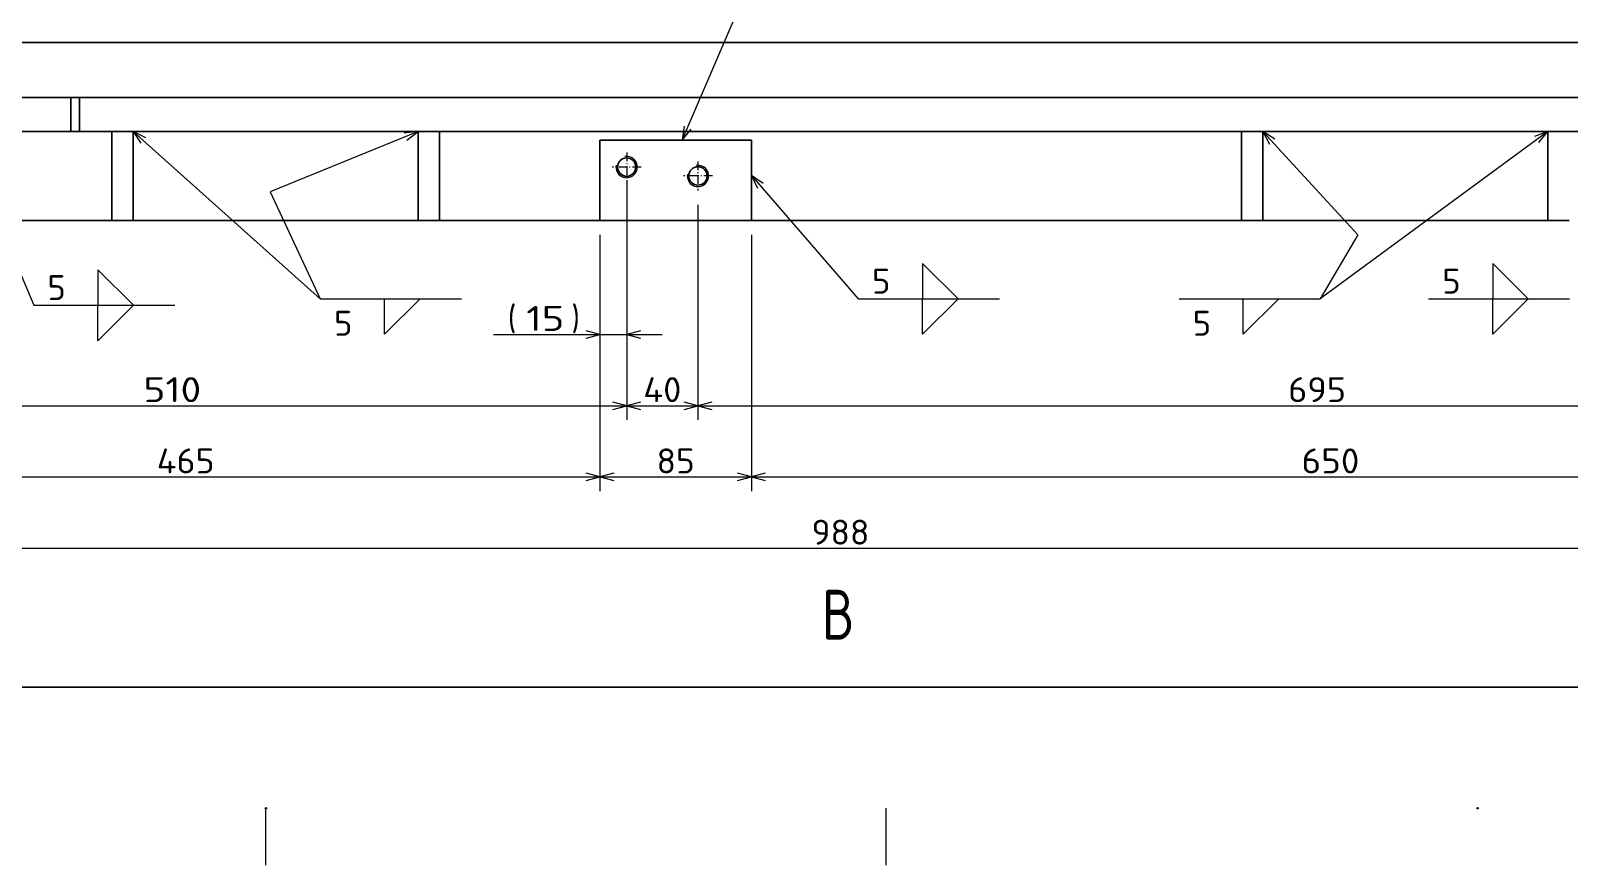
# Model space of a CAD drawing. Extents: x 0 to 1248, y -10 to 833.
# Drawn here: x 177 to 392.9, y 0 to 117.1 of the extents above; entities that cross this region are included whole.
import ezdxf
from ezdxf.enums import TextEntityAlignment as Align

# ---------------------------------------------------------------- set-up
doc = ezdxf.new("R2010")
doc.units = 0
doc.linetypes.add('DASHDOT', pattern=[18.5, 12, -3, 0.5, -3])
doc.layers.get('0').update_dxf_attribs({"lineweight": 13})
doc.styles.get("Standard").update_dxf_attribs({"font": 'isocp.shx'})
doc.dimstyles.get("Standard").update_dxf_attribs({"dimtxt": 2.5, "dimasz": 2.5, "dimexe": 1.25, "dimexo": 0.625, "dimtad": 1, "dimcen": 2.5, "dimadec": 0, "dimazin": 0, "dimtfac": 1, "dimtmove": 0, "dimatfit": 0, "dimfxl": 1, "dimarcsym": 0})

# ---------------------------------------------------------------- blocks, each defined once
blk = doc.blocks.new('*D80')
at = {"color": 7, "lineweight": 13}
for p, q in [((260.606155, 95.998495), (260.606155, 72.498495)), ((256.856155, 88.498495), (256.856155, 72.498495)), ((241.935558, 74.498495), (265.606155, 74.498495))]:
    blk.add_line(p, q, dxfattribs=at)
for points in [[(254.924305, 73.980857), (256.856155, 74.498495), (254.924305, 75.016134)], [(262.538008, 75.016134), (260.606155, 74.498495), (262.538008, 73.980857)]]:
    blk.add_lwpolyline(points, dxfattribs=at)
for s, p in [('(', (243.935558, 74.998495)), (')', (252.867786, 74.998495))]:
    blk.add_text(s, height=3.5, dxfattribs=at).set_placement(p)
at = {"color": 7, "lineweight": 13, "width": 0.868247}
blk.add_text('15', height=3.5, dxfattribs=at).set_placement((246.513596, 74.998495), (251.867783, 74.998495), align=Align.FIT)
blk = doc.blocks.new('*D94')
at = {"color": 7, "lineweight": 13}
for p, q in [((167.106155, 91.498495), (167.106155, 42.498495)), ((414.106155, 91.498495), (414.106155, 42.498495)), ((167.106155, 44.498495), (414.106155, 44.498495))]:
    blk.add_line(p, q, dxfattribs=at)
for points in [[(169.03801, 45.016135), (167.106155, 44.498495), (169.03801, 43.980856)], [(412.174301, 43.980856), (414.106155, 44.498495), (412.174301, 45.016135)]]:
    blk.add_lwpolyline(points, dxfattribs=at)
at = {"color": 7, "lineweight": 13, "width": 0.854609}
blk.add_text('988', height=3.5, dxfattribs=at).set_placement((286.546762, 44.998495), (294.665548, 44.998495), align=Align.FIT)
blk = doc.blocks.new('*D143')
at = {"color": 7, "lineweight": 13}
for p, q in [((140.606155, 88.498495), (140.606155, 52.498495)), ((256.856155, 88.498495), (256.856155, 52.498495)), ((140.606155, 54.498495), (256.856155, 54.498495))]:
    blk.add_line(p, q, dxfattribs=at)
for points in [[(142.53801, 55.016133), (140.606155, 54.498495), (142.53801, 53.980858)], [(254.924305, 53.980858), (256.856155, 54.498495), (254.924305, 55.016133)]]:
    blk.add_lwpolyline(points, dxfattribs=at)
at = {"color": 7, "lineweight": 13, "width": 0.854609}
blk.add_text('465', height=3.5, dxfattribs=at).set_placement((194.671761, 54.998495), (202.79055, 54.998495), align=Align.FIT)
blk = doc.blocks.new('*D144')
at = {"color": 7, "lineweight": 13}
for p, q in [((256.856155, 88.498495), (256.856155, 52.498495)), ((278.106155, 88.498495), (278.106155, 52.498495)), ((256.856155, 54.498495), (278.106155, 54.498495))]:
    blk.add_line(p, q, dxfattribs=at)
for points in [[(258.788008, 55.016133), (256.856155, 54.498495), (258.788008, 53.980858)], [(276.174304, 53.980858), (278.106155, 54.498495), (276.174304, 55.016133)]]:
    blk.add_lwpolyline(points, dxfattribs=at)
at = {"color": 7, "lineweight": 13, "width": 0.868247}
blk.add_text('85', height=3.5, dxfattribs=at).set_placement((264.80406, 54.998495), (270.158251, 54.998495), align=Align.FIT)
blk = doc.blocks.new('*D145')
at = {"color": 7, "lineweight": 13}
for p, q in [((278.106155, 88.498495), (278.106155, 52.498495)), ((440.606155, 88.498495), (440.606155, 52.498495)), ((278.106155, 54.498495), (440.606155, 54.498495))]:
    blk.add_line(p, q, dxfattribs=at)
for points in [[(280.038007, 55.016133), (278.106155, 54.498495), (280.038007, 53.980858)], [(438.674301, 53.980858), (440.606155, 54.498495), (438.674301, 55.016133)]]:
    blk.add_lwpolyline(points, dxfattribs=at)
at = {"color": 7, "lineweight": 13, "width": 0.854609}
blk.add_text('650', height=3.5, dxfattribs=at).set_placement((355.296761, 54.998495), (363.41555, 54.998495), align=Align.FIT)
blk = doc.blocks.new('*D151')
at = {"color": 7, "lineweight": 13}
for p, q in [((260.606155, 93.960995), (260.606155, 62.498495)), ((133.106155, 92.710995), (133.106155, 62.498495)), ((133.106155, 64.498495), (260.606155, 64.498495))]:
    blk.add_line(p, q, dxfattribs=at)
for points in [[(135.03801, 65.016133), (133.106155, 64.498495), (135.03801, 63.980858)], [(258.674303, 63.980858), (260.606155, 64.498495), (258.674303, 65.016133)]]:
    blk.add_lwpolyline(points, dxfattribs=at)
at = {"color": 7, "lineweight": 13, "width": 0.854609}
blk.add_text('510', height=3.5, dxfattribs=at).set_placement((192.796761, 64.998495), (200.91555, 64.998495), align=Align.FIT)
blk = doc.blocks.new('*D152')
at = {"color": 7, "lineweight": 13}
for p, q in [((260.606155, 93.960995), (260.606155, 62.498495)), ((270.606155, 92.710995), (270.606155, 62.498495)), ((260.606155, 64.498495), (270.606155, 64.498495))]:
    blk.add_line(p, q, dxfattribs=at)
for points in [[(262.538008, 65.016133), (260.606155, 64.498495), (262.538008, 63.980858)], [(268.674303, 63.980858), (270.606155, 64.498495), (268.674303, 65.016133)]]:
    blk.add_lwpolyline(points, dxfattribs=at)
at = {"color": 7, "lineweight": 13, "width": 0.868247}
blk.add_text('40', height=3.5, dxfattribs=at).set_placement((262.92906, 64.998495), (268.283251, 64.998495), align=Align.FIT)
blk = doc.blocks.new('*D153')
at = {"color": 7, "lineweight": 13}
for p, q in [((444.356155, 93.960995), (444.356155, 62.498495)), ((270.606155, 92.710995), (270.606155, 62.498495)), ((270.606155, 64.498495), (444.356155, 64.498495))]:
    blk.add_line(p, q, dxfattribs=at)
for points in [[(272.538008, 65.016133), (270.606155, 64.498495), (272.538008, 63.980858)], [(442.424301, 63.980858), (444.356155, 64.498495), (442.424301, 65.016133)]]:
    blk.add_lwpolyline(points, dxfattribs=at)
at = {"color": 7, "lineweight": 13, "width": 0.854609}
blk.add_text('695', height=3.5, dxfattribs=at).set_placement((353.421761, 64.998495), (361.54055, 64.998495), align=Align.FIT)

msp = doc.modelspace()

# ---------------------------------------------------------------- linework, layer by layer
at = {"color": 7, "lineweight": 13}
for p, q in [((268.4071, 101.7485), (279.3022, 127.1879)), ((167.1062, 102.9985), (177.404, 78.5966)), ((191.3577, 102.9985), (217.624, 79.4985)), ((389.8562, 102.9985), (357.8994, 79.4985)), ((278.1062, 96.8146), (293.1062, 79.4985)), ((177.404, 78.5966), (197.1972, 78.5966)), ((217.624, 79.4985), (237.4172, 79.4985)), ((293.1062, 79.4985), (312.8994, 79.4985)), ((338.1062, 79.4985), (357.8994, 79.4985)), ((373.1062, 79.4985), (392.8994, 79.4985)), ((210, 0), (210, 8)), ((297, 0), (297, 8))]:
    msp.add_line(p, q, dxfattribs=at)
at = {"color": 7, "lineweight": 25}
for p, q in [((463.1062, 115.4985), (118.1062, 115.4985)), ((463.1062, 115.4985), (118.1062, 115.4985)), ((147.6062, 107.7485), (182.6062, 107.7485)), ((182.6062, 107.7485), (183.8562, 107.7485)), ((182.6062, 107.7485), (182.6062, 102.9985)), ((188.8562, 107.7485), (183.8562, 107.7485)), ((183.8562, 107.7485), (183.8562, 102.9985)), ((188.8562, 107.7485), (392.3562, 107.7485)), ((397.3562, 107.7485), (392.3562, 107.7485)), ((147.6062, 102.9985), (182.6062, 102.9985)), ((167.1062, 102.9985), (188.3562, 102.9985)), ((182.6062, 102.9985), (183.8562, 102.9985)), ((188.8562, 102.9985), (183.8562, 102.9985)), ((188.3562, 102.9985), (191.3562, 102.9985)), ((188.3562, 90.4985), (188.3562, 102.9985)), ((188.3562, 102.9985), (188.3562, 90.4985)), ((188.8562, 102.9985), (392.3562, 102.9985)), ((191.3562, 90.4985), (191.3562, 102.9985)), ((231.3562, 102.9985), (234.3562, 102.9985)), ((231.3562, 90.4985), (231.3562, 102.9985)), ((234.3562, 90.4985), (234.3562, 102.9985)), ((346.8562, 102.9985), (234.3562, 102.9985)), ((234.3562, 102.9985), (234.3562, 90.4985)), ((278.1062, 101.7485), (256.8562, 101.7485)), ((256.8562, 101.7485), (256.8562, 90.4985)), ((278.1062, 90.4985), (278.1062, 101.7485)), ((349.8562, 102.9985), (346.8562, 102.9985)), ((346.8562, 102.9985), (346.8562, 90.4985)), ((346.8562, 102.9985), (346.8562, 90.4985)), ((349.8562, 102.9985), (349.8562, 90.4985)), ((392.8562, 102.9985), (389.8562, 102.9985)), ((389.8562, 102.9985), (389.8562, 90.4985)), ((397.3562, 102.9985), (392.3562, 102.9985)), ((118.1062, 90.4985), (188.3562, 90.4985)), ((234.3561, 90.4985), (188.3561, 90.4985)), ((188.3562, 90.4985), (191.3562, 90.4985)), ((225.6062, 90.4985), (226.8562, 90.4985)), ((231.3561, 90.4985), (226.8562, 90.4985)), ((231.3562, 90.4985), (234.3562, 90.4985)), ((346.8562, 90.4985), (234.3562, 90.4985)), ((256.8562, 90.4985), (278.1062, 90.4985)), ((392.8561, 90.4985), (346.8561, 90.4985)), ((349.8562, 90.4985), (346.8562, 90.4985)), ((354.3562, 90.4985), (349.8561, 90.4985)), ((355.6062, 90.4985), (354.3562, 90.4985)), ((392.8562, 90.4985), (389.8562, 90.4985)), ((40, 25), (1164, 25))]:
    msp.add_line(p, q, dxfattribs=at)
at = {"color": 7, "linetype": 'DASHDOT', "lineweight": 13, "ltscale": 0.101875}
for p, q in [((260.6062, 100.036), (260.6062, 95.961)), ((262.6437, 97.9985), (258.5687, 97.9985)), ((270.6062, 98.786), (270.6062, 94.711)), ((272.6437, 96.7485), (268.5687, 96.7485))]:
    msp.add_line(p, q, dxfattribs=at)
at = {"color": 7, "lineweight": 13}
for points in [[(268.6918, 103.7281), (268.4071, 101.7485), (269.6435, 103.3205)], [(193.1426, 102.0962), (191.3577, 102.9985), (192.4523, 101.3246)], [(231.3562, 102.9985), (210.6062, 94.4985), (217.624, 79.4985)], [(229.7647, 101.7872), (231.3562, 102.9985), (229.3723, 102.7452)], [(349.8537, 102.9985), (363.2007, 88.5019), (357.8994, 79.4985)], [(351.543, 101.9279), (349.8537, 102.9985), (350.7814, 101.2267)], [(388.6065, 101.437), (389.8562, 102.9985), (387.9931, 102.271)], [(279.7623, 95.6934), (278.1062, 96.8146), (278.9798, 95.0155)]]:
    msp.add_lwpolyline(points, dxfattribs=at)
for points in [[(302.1266, 79.4985), (307.0987, 79.4985), (302.1266, 84.4705)], [(382.1266, 79.4985), (387.0987, 79.4985), (382.1266, 84.4705)], [(186.4245, 78.5966), (191.3965, 78.5966), (186.4245, 83.5686)], [(186.4245, 78.5966), (191.3965, 78.5966), (186.4245, 73.6245)], [(226.6445, 79.4985), (231.6165, 79.4985), (226.6445, 74.5265)], [(302.1266, 79.4985), (307.0987, 79.4985), (302.1266, 74.5265)], [(347.1266, 79.4985), (352.0987, 79.4985), (347.1266, 74.5265)], [(382.1266, 79.4985), (387.0987, 79.4985), (382.1266, 74.5265)]]:
    msp.add_lwpolyline(points, close=True, dxfattribs=at)
at = {"color": 7, "lineweight": 25}
for centre in [(260.6062, 97.9985), (270.6062, 96.7485)]:
    msp.add_circle(centre, 1.2875, dxfattribs=at)
at = {"color": 7, "lineweight": 13}
for centre in [(210, 8), (380, 8)]:
    msp.add_circle(centre, 0.1, dxfattribs=at)
for centre in [(260.6062, 97.9985), (270.6062, 96.7485)]:
    msp.add_arc(centre, 1.5, 169.999993, 100.000014, dxfattribs=at)

# ---------------------------------------------------------------- texts
for s, height, width, p, p2 in [('5', 3.5, 0.913974, (179.329, 79.3249), (181.9186, 79.3249)), ('5', 3.5, 0.913975, (295.0312, 80.2268), (297.6208, 80.2268)), ('5', 3.5, 0.913974, (375.0312, 80.2268), (377.6207, 80.2268)), ('5', 3.5, 0.913974, (219.549, 74.3193), (222.1386, 74.3193)), ('5', 3.5, 0.913975, (340.0312, 74.3193), (342.6207, 74.3193)), ('B', 7, 0.765812, (288.0017, 31.6688), (292.5966, 31.6688))]:
    msp.add_text(s, height=height, dxfattribs=dict(at, width=width)).set_placement(p, p2, align=Align.FIT)

# ---------------------------------------------------------------- dimensions: what is measured, and where the dimension line sits
at = {"lineweight": 0}
dim = msp.add_linear_dim(base=(256.8562, 74.4985), p1=(260.6062, 97.9985), p2=(256.8562, 90.4985), angle=180, text='(<>)', dimstyle='STANDARD', override={"dimlfac": 4}, dxfattribs=at)
dim.commit()
dim.dimension.update_dxf_attribs({"geometry": '*D80', "text_midpoint": (249.1907, 74.4985), "dimtype": 160})
for base, p1, p2, picture, middle, dimtype in [((133.1062, 64.4985), (260.6062, 95.961), (133.1062, 94.711), '*D151', (196.8562, 64.4985), 160), ((260.6062, 64.4985), (270.6062, 94.711), (260.6062, 95.961), '*D152', (265.6062, 64.4985), 160), ((270.6062, 64.4985), (444.3562, 95.961), (270.6062, 94.711), '*D153', (357.4812, 64.4985), 160), ((167.1062, 44.4985), (414.1062, 93.4985), (167.1062, 93.4985), '*D94', (290.6062, 44.4985), 161), ((140.6062, 54.4985), (256.8562, 90.4985), (140.6062, 90.4985), '*D143', (198.7312, 54.4985), 161), ((256.8562, 54.4985), (278.1062, 90.4985), (256.8562, 90.4985), '*D144', (267.4812, 54.4985), 161), ((278.1062, 54.4985), (440.6062, 90.4985), (278.1062, 90.4985), '*D145', (359.3562, 54.4985), 161)]:
    dim = msp.add_linear_dim(base=base, p1=p1, p2=p2, angle=180, dimstyle='STANDARD', override={"dimlfac": 4}, dxfattribs=at)
    dim.commit()
    dim.dimension.update_dxf_attribs({"geometry": picture, "text_midpoint": middle, "dimtype": dimtype})

doc.saveas('drawing.dxf')
